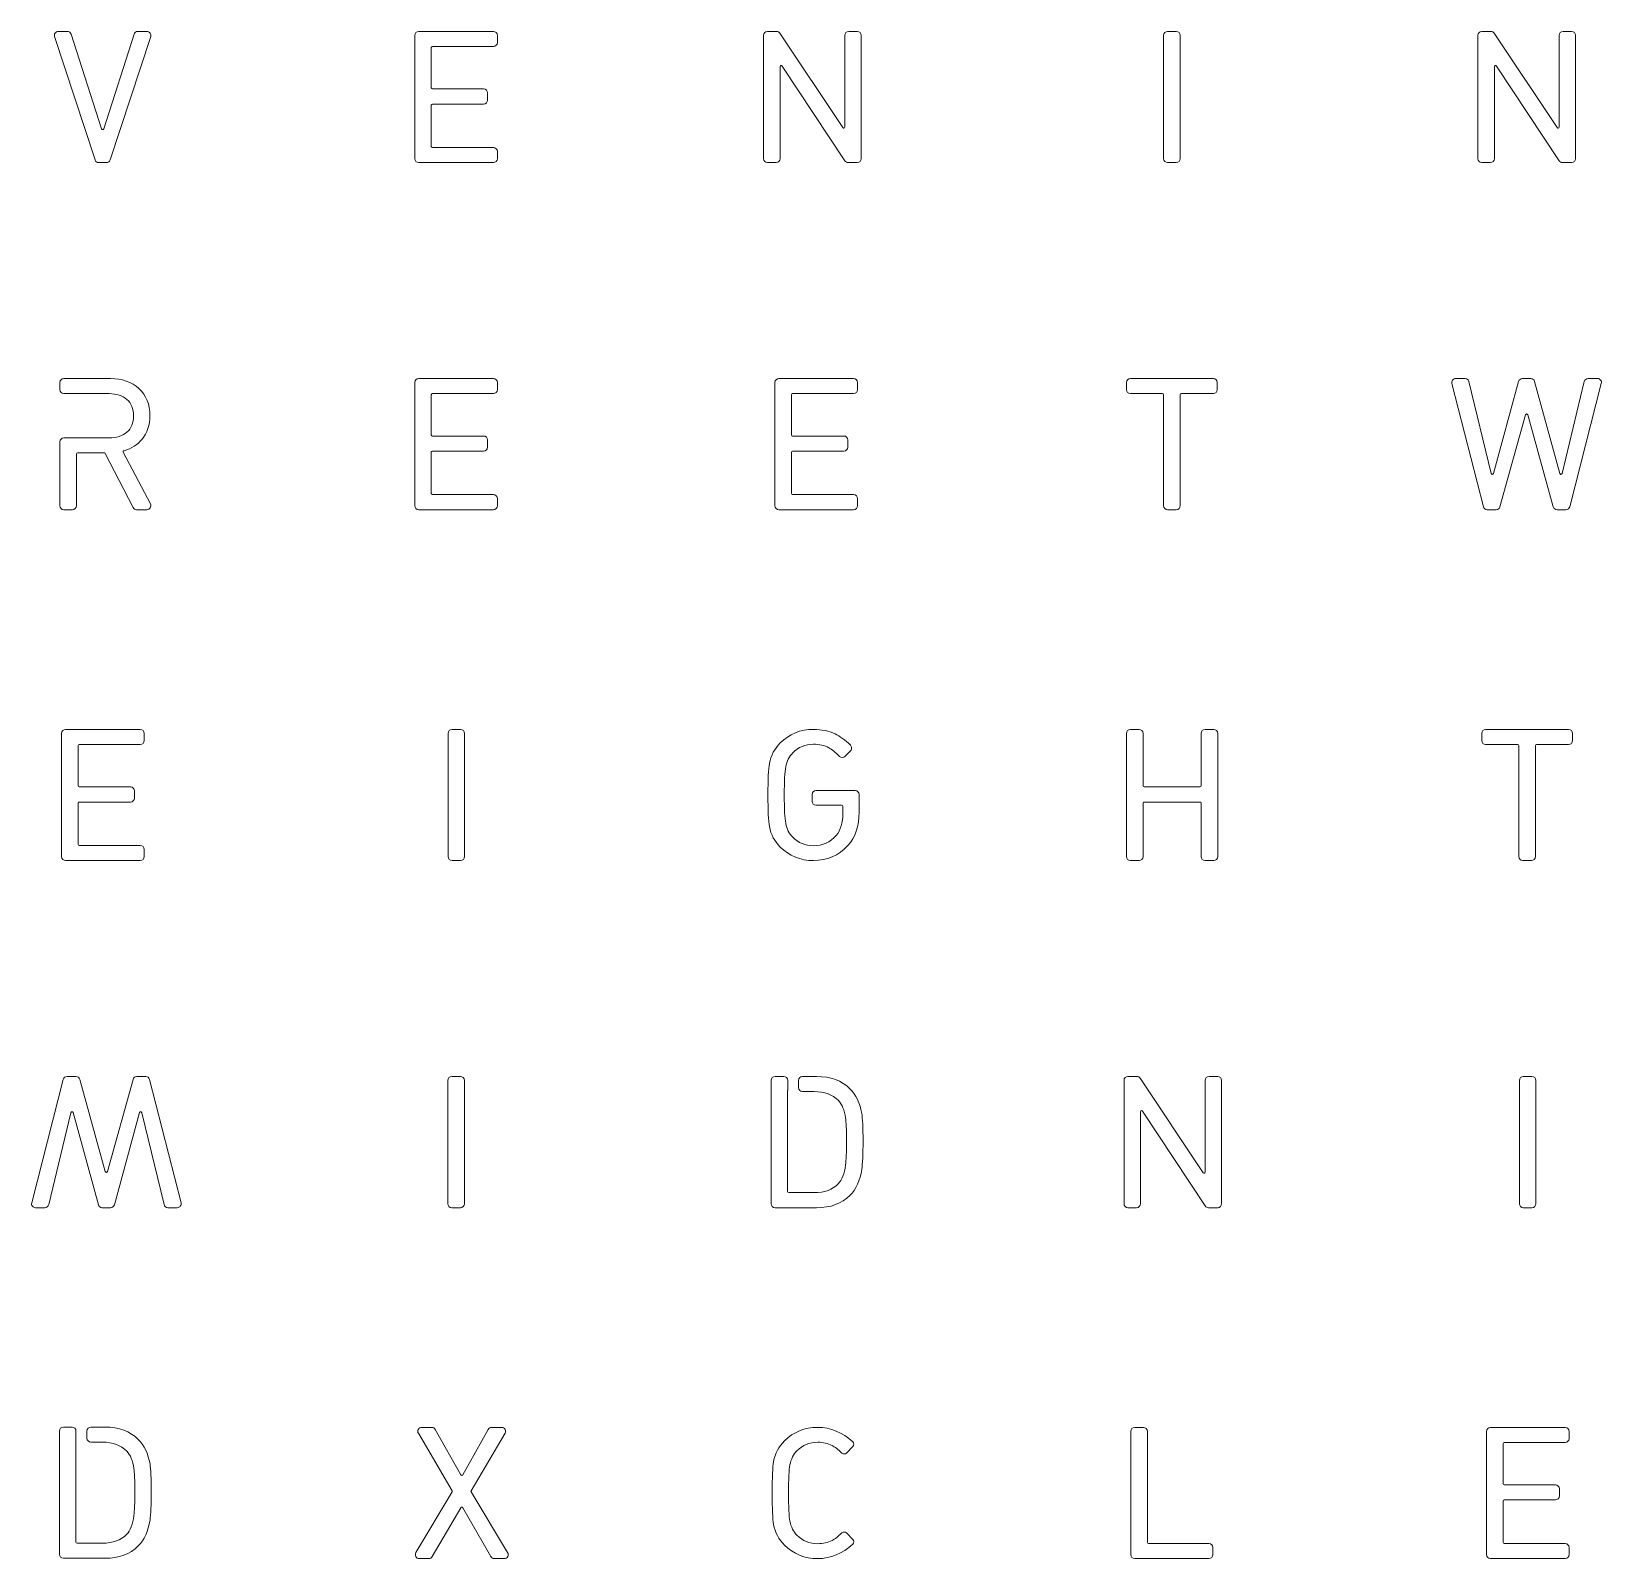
# Model space of a CAD drawing. Header units: millimetres. Extents: x 0 to 620, y 0 to 620.
# Drawn here: x 287.2 to 434, y 162.3 to 305 of the extents above; entities that cross this region are included whole.
import ezdxf

# ---------------------------------------------------------------- set-up
doc = ezdxf.new("R2010")
doc.units = ezdxf.units.MM
doc.header["$MEASUREMENT"] = 0
doc.layers.add('Layer 1', color=7, linetype='Continuous', lineweight=0)

# ---------------------------------------------------------------- blocks, each defined once
blk = doc.blocks.new('Block_75')
at = {"layer": 'Layer 1', "color": 250, "lineweight": 9, "true_color": 0x231f20}
blk.add_open_spline([(298.02, 260.3), (298.02, 260.3), (297.05, 260.3), (297.05, 260.3), (296.91, 260.3), (296.79, 260.38), (296.72, 260.5), (296.72, 260.5), (294.12, 265.57), (294.12, 265.57), (294.11, 265.6), (294.07, 265.63), (294.03, 265.63), (294.03, 265.63), (291.53, 265.63), (291.53, 265.63), (291.47, 265.63), (291.43, 265.58), (291.43, 265.52), (291.43, 265.52), (291.43, 260.67), (291.43, 260.67), (291.43, 260.47), (291.26, 260.3), (291.06, 260.3), (291.06, 260.3), (290.25, 260.3), (290.25, 260.3), (290.05, 260.3), (289.88, 260.47), (289.88, 260.67), (289.88, 260.67), (289.88, 266.65), (289.88, 266.65), (289.88, 266.85), (290.05, 267.02), (290.25, 267.02), (290.25, 267.02), (294.5, 267.02), (294.5, 267.02), (295.19, 267.02), (295.75, 267.2), (296.15, 267.55), (296.55, 267.9), (296.76, 268.41), (296.76, 269.08), (296.76, 269.75), (296.56, 270.25), (296.15, 270.61), (295.73, 270.97), (295.18, 271.15), (294.5, 271.15), (294.5, 271.15), (290.25, 271.15), (290.25, 271.15), (290.05, 271.15), (289.88, 271.32), (289.88, 271.52), (289.88, 271.52), (289.88, 272.2), (289.88, 272.2), (289.88, 272.4), (290.05, 272.56), (290.25, 272.56), (290.25, 272.56), (294.61, 272.56), (294.61, 272.56), (295.7, 272.56), (296.59, 272.25), (297.27, 271.63), (297.96, 271), (298.3, 270.15), (298.3, 269.1), (298.3, 268.21), (298.05, 267.47), (297.56, 266.89), (297.14, 266.38), (296.57, 266.02), (295.89, 265.82), (295.85, 265.81), (295.82, 265.79), (295.81, 265.76), (295.8, 265.74), (295.8, 265.71), (295.81, 265.67), (295.81, 265.67), (298.34, 260.84), (298.34, 260.84), (298.4, 260.72), (298.4, 260.59), (298.33, 260.48), (298.26, 260.37), (298.15, 260.3), (298.02, 260.3)], degree=3, knots=[0, 0, 0, 0, 1, 1, 1, 2, 2, 2, 3, 3, 3, 4, 4, 4, 5, 5, 5, 6, 6, 6, 7, 7, 7, 8, 8, 8, 9, 9, 9, 10, 10, 10, 11, 11, 11, 12, 12, 12, 13, 13, 13, 14, 14, 14, 15, 15, 15, 16, 16, 16, 17, 17, 17, 18, 18, 18, 19, 19, 19, 20, 20, 20, 21, 21, 21, 22, 22, 22, 23, 23, 23, 24, 24, 24, 25, 25, 25, 26, 26, 26, 27, 27, 27, 28, 28, 28, 29, 29, 29, 30, 30, 30, 31, 31, 31, 31], dxfattribs=at)
blk = doc.blocks.new('Block_76')
at = {"layer": 'Layer 1', "color": 250, "lineweight": 9, "true_color": 0x231f20}
blk.add_open_spline([(330.4, 260.3), (330.4, 260.3), (323.42, 260.3), (323.42, 260.3), (323.22, 260.3), (323.05, 260.47), (323.05, 260.67), (323.05, 260.67), (323.05, 272.2), (323.05, 272.2), (323.05, 272.4), (323.22, 272.56), (323.42, 272.56), (323.42, 272.56), (330.4, 272.56), (330.4, 272.56), (330.6, 272.56), (330.77, 272.4), (330.77, 272.2), (330.77, 272.2), (330.77, 271.52), (330.77, 271.52), (330.77, 271.32), (330.6, 271.15), (330.4, 271.15), (330.4, 271.15), (324.71, 271.15), (324.71, 271.15), (324.65, 271.15), (324.6, 271.11), (324.6, 271.05), (324.6, 271.05), (324.6, 267.29), (324.6, 267.29), (324.6, 267.24), (324.65, 267.19), (324.71, 267.19), (324.71, 267.19), (329.49, 267.19), (329.49, 267.19), (329.69, 267.19), (329.86, 267.02), (329.86, 266.82), (329.86, 266.82), (329.86, 266.15), (329.86, 266.15), (329.86, 265.94), (329.69, 265.78), (329.49, 265.78), (329.49, 265.78), (324.71, 265.78), (324.71, 265.78), (324.65, 265.78), (324.6, 265.73), (324.6, 265.67), (324.6, 265.67), (324.6, 261.82), (324.6, 261.82), (324.6, 261.76), (324.65, 261.71), (324.71, 261.71), (324.71, 261.71), (330.4, 261.71), (330.4, 261.71), (330.6, 261.71), (330.77, 261.55), (330.77, 261.34), (330.77, 261.34), (330.77, 260.67), (330.77, 260.67), (330.77, 260.47), (330.6, 260.3), (330.4, 260.3)], degree=3, knots=[0, 0, 0, 0, 1, 1, 1, 2, 2, 2, 3, 3, 3, 4, 4, 4, 5, 5, 5, 6, 6, 6, 7, 7, 7, 8, 8, 8, 9, 9, 9, 10, 10, 10, 11, 11, 11, 12, 12, 12, 13, 13, 13, 14, 14, 14, 15, 15, 15, 16, 16, 16, 17, 17, 17, 18, 18, 18, 19, 19, 19, 20, 20, 20, 21, 21, 21, 22, 22, 22, 23, 23, 23, 24, 24, 24, 24], dxfattribs=at)
blk = doc.blocks.new('Block_77')
at = {"layer": 'Layer 1', "color": 250, "lineweight": 9, "true_color": 0x231f20}
blk.add_open_spline([(364.06, 260.3), (364.06, 260.3), (357.09, 260.3), (357.09, 260.3), (356.88, 260.3), (356.72, 260.47), (356.72, 260.67), (356.72, 260.67), (356.72, 272.2), (356.72, 272.2), (356.72, 272.4), (356.88, 272.56), (357.09, 272.56), (357.09, 272.56), (364.06, 272.56), (364.06, 272.56), (364.27, 272.56), (364.43, 272.4), (364.43, 272.2), (364.43, 272.2), (364.43, 271.52), (364.43, 271.52), (364.43, 271.32), (364.27, 271.15), (364.06, 271.15), (364.06, 271.15), (358.37, 271.15), (358.37, 271.15), (358.31, 271.15), (358.26, 271.11), (358.26, 271.05), (358.26, 271.05), (358.26, 267.29), (358.26, 267.29), (358.26, 267.24), (358.31, 267.19), (358.37, 267.19), (358.37, 267.19), (363.15, 267.19), (363.15, 267.19), (363.36, 267.19), (363.52, 267.02), (363.52, 266.82), (363.52, 266.82), (363.52, 266.15), (363.52, 266.15), (363.52, 265.94), (363.36, 265.78), (363.15, 265.78), (363.15, 265.78), (358.37, 265.78), (358.37, 265.78), (358.31, 265.78), (358.26, 265.73), (358.26, 265.67), (358.26, 265.67), (358.26, 261.82), (358.26, 261.82), (358.26, 261.76), (358.31, 261.71), (358.37, 261.71), (358.37, 261.71), (364.06, 261.71), (364.06, 261.71), (364.27, 261.71), (364.43, 261.55), (364.43, 261.34), (364.43, 261.34), (364.43, 260.67), (364.43, 260.67), (364.43, 260.47), (364.27, 260.3), (364.06, 260.3)], degree=3, knots=[0, 0, 0, 0, 1, 1, 1, 2, 2, 2, 3, 3, 3, 4, 4, 4, 5, 5, 5, 6, 6, 6, 7, 7, 7, 8, 8, 8, 9, 9, 9, 10, 10, 10, 11, 11, 11, 12, 12, 12, 13, 13, 13, 14, 14, 14, 15, 15, 15, 16, 16, 16, 17, 17, 17, 18, 18, 18, 19, 19, 19, 20, 20, 20, 21, 21, 21, 22, 22, 22, 23, 23, 23, 24, 24, 24, 24], dxfattribs=at)
blk = doc.blocks.new('Block_78')
at = {"layer": 'Layer 1', "color": 250, "lineweight": 9, "true_color": 0x231f20}
blk.add_open_spline([(430.64, 260.3), (430.64, 260.3), (429.81, 260.3), (429.81, 260.3), (429.65, 260.3), (429.5, 260.41), (429.46, 260.57), (429.46, 260.57), (427.07, 269.18), (427.07, 269.18), (427.05, 269.25), (426.99, 269.26), (426.97, 269.26), (426.95, 269.26), (426.89, 269.25), (426.87, 269.18), (426.87, 269.18), (424.48, 260.57), (424.48, 260.57), (424.44, 260.41), (424.29, 260.3), (424.12, 260.3), (424.12, 260.3), (423.29, 260.3), (423.29, 260.3), (423.12, 260.3), (422.98, 260.41), (422.93, 260.58), (422.93, 260.58), (419.99, 272.1), (419.99, 272.1), (419.96, 272.21), (419.98, 272.33), (420.05, 272.42), (420.13, 272.51), (420.23, 272.56), (420.35, 272.56), (420.35, 272.56), (421.22, 272.56), (421.22, 272.56), (421.39, 272.56), (421.54, 272.45), (421.58, 272.28), (421.58, 272.28), (423.66, 263.68), (423.66, 263.68), (423.68, 263.61), (423.73, 263.61), (423.76, 263.6), (423.78, 263.6), (423.84, 263.61), (423.86, 263.68), (423.86, 263.68), (426.22, 272.29), (426.22, 272.29), (426.26, 272.45), (426.41, 272.56), (426.58, 272.56), (426.58, 272.56), (427.36, 272.56), (427.36, 272.56), (427.53, 272.56), (427.67, 272.45), (427.72, 272.29), (427.72, 272.29), (430.07, 263.68), (430.07, 263.68), (430.09, 263.61), (430.16, 263.6), (430.17, 263.6), (430.19, 263.6), (430.26, 263.61), (430.28, 263.68), (430.28, 263.68), (432.36, 272.28), (432.36, 272.28), (432.4, 272.45), (432.55, 272.56), (432.72, 272.56), (432.72, 272.56), (433.59, 272.56), (433.59, 272.56), (433.7, 272.56), (433.81, 272.51), (433.88, 272.42), (433.95, 272.33), (433.98, 272.21), (433.95, 272.1), (433.95, 272.1), (431, 260.58), (431, 260.58), (430.96, 260.41), (430.81, 260.3), (430.64, 260.3)], degree=3, knots=[0, 0, 0, 0, 1, 1, 1, 2, 2, 2, 3, 3, 3, 4, 4, 4, 5, 5, 5, 6, 6, 6, 7, 7, 7, 8, 8, 8, 9, 9, 9, 10, 10, 10, 11, 11, 11, 12, 12, 12, 13, 13, 13, 14, 14, 14, 15, 15, 15, 16, 16, 16, 17, 17, 17, 18, 18, 18, 19, 19, 19, 20, 20, 20, 21, 21, 21, 22, 22, 22, 23, 23, 23, 24, 24, 24, 25, 25, 25, 26, 26, 26, 27, 27, 27, 28, 28, 28, 29, 29, 29, 30, 30, 30, 31, 31, 31, 31], dxfattribs=at)
blk = doc.blocks.new('Block_86')
at = {"layer": 'Layer 1', "color": 250, "lineweight": 9, "true_color": 0x231f20}
blk.add_open_spline([(394.22, 260.3), (394.22, 260.3), (393.41, 260.3), (393.41, 260.3), (393.21, 260.3), (393.04, 260.47), (393.04, 260.67), (393.04, 260.67), (393.04, 271.05), (393.04, 271.05), (393.04, 271.11), (392.99, 271.15), (392.93, 271.15), (392.93, 271.15), (389.94, 271.15), (389.94, 271.15), (389.73, 271.15), (389.57, 271.32), (389.57, 271.52), (389.57, 271.52), (389.57, 272.2), (389.57, 272.2), (389.57, 272.4), (389.73, 272.56), (389.94, 272.56), (389.94, 272.56), (397.69, 272.56), (397.69, 272.56), (397.89, 272.56), (398.06, 272.4), (398.06, 272.2), (398.06, 272.2), (398.06, 271.52), (398.06, 271.52), (398.06, 271.32), (397.89, 271.15), (397.69, 271.15), (397.69, 271.15), (394.69, 271.15), (394.69, 271.15), (394.63, 271.15), (394.59, 271.11), (394.59, 271.05), (394.59, 271.05), (394.59, 260.67), (394.59, 260.67), (394.59, 260.47), (394.42, 260.3), (394.22, 260.3)], degree=3, knots=[0, 0, 0, 0, 1, 1, 1, 2, 2, 2, 3, 3, 3, 4, 4, 4, 5, 5, 5, 6, 6, 6, 7, 7, 7, 8, 8, 8, 9, 9, 9, 10, 10, 10, 11, 11, 11, 12, 12, 12, 13, 13, 13, 14, 14, 14, 15, 15, 15, 16, 16, 16, 16], dxfattribs=at)
blk = doc.blocks.new('Block_167')
at = {"layer": 'Layer 1', "color": 250, "lineweight": 9, "true_color": 0x231f20}
for points, knots in [([(294.23, 292.74), (294.23, 292.74), (293.53, 292.74), (293.53, 292.74), (293.37, 292.74), (293.22, 292.84), (293.17, 293), (293.17, 293), (289.39, 304.52), (289.39, 304.52), (289.35, 304.64), (289.37, 304.76), (289.44, 304.85), (289.51, 304.95), (289.62, 305.01), (289.74, 305.01), (289.74, 305.01), (290.59, 305.01), (290.59, 305.01), (290.75, 305.01), (290.89, 304.9), (290.94, 304.75), (290.94, 304.75), (293.78, 295.91), (293.78, 295.91), (293.8, 295.84), (293.86, 295.84), (293.88, 295.84), (293.89, 295.84), (293.95, 295.84), (293.98, 295.91), (293.98, 295.91), (296.82, 304.75), (296.82, 304.75), (296.86, 304.9), (297.01, 305.01), (297.17, 305.01), (297.17, 305.01), (298.01, 305.01), (298.01, 305.01), (298.13, 305.01), (298.24, 304.95), (298.31, 304.85), (298.38, 304.76), (298.4, 304.64), (298.37, 304.52), (298.37, 304.52), (298.37, 304.52), (298.37, 304.52), (298.37, 304.52), (294.58, 293), (294.58, 293), (294.53, 292.84), (294.39, 292.74), (294.23, 292.74)], [0, 0, 0, 0, 1, 1, 1, 2, 2, 2, 3, 3, 3, 4, 4, 4, 5, 5, 5, 6, 6, 6, 7, 7, 7, 8, 8, 8, 9, 9, 9, 10, 10, 10, 11, 11, 11, 12, 12, 12, 13, 13, 13, 14, 14, 14, 15, 15, 15, 16, 16, 16, 17, 17, 17, 18, 18, 18, 18]), ([(298.24, 304.56), (298.24, 304.56), (298.24, 304.56), (298.24, 304.56), (298.24, 304.56), (298.24, 304.56), (298.24, 304.56)], [0, 0, 0, 0, 1, 1, 1, 2, 2, 2, 2])]:
    blk.add_open_spline(points, degree=3, knots=knots, dxfattribs=at)
blk = doc.blocks.new('Block_168')
at = {"layer": 'Layer 1', "color": 250, "lineweight": 9, "true_color": 0x231f20}
blk.add_open_spline([(330.4, 292.74), (330.4, 292.74), (323.42, 292.74), (323.42, 292.74), (323.22, 292.74), (323.05, 292.91), (323.05, 293.11), (323.05, 293.11), (323.05, 304.64), (323.05, 304.64), (323.05, 304.84), (323.22, 305.01), (323.42, 305.01), (323.42, 305.01), (330.4, 305.01), (330.4, 305.01), (330.6, 305.01), (330.77, 304.84), (330.77, 304.64), (330.77, 304.64), (330.77, 303.97), (330.77, 303.97), (330.77, 303.76), (330.6, 303.6), (330.4, 303.6), (330.4, 303.6), (324.71, 303.6), (324.71, 303.6), (324.65, 303.6), (324.6, 303.55), (324.6, 303.49), (324.6, 303.49), (324.6, 299.74), (324.6, 299.74), (324.6, 299.68), (324.65, 299.63), (324.71, 299.63), (324.71, 299.63), (329.49, 299.63), (329.49, 299.63), (329.69, 299.63), (329.86, 299.46), (329.86, 299.26), (329.86, 299.26), (329.86, 298.59), (329.86, 298.59), (329.86, 298.39), (329.69, 298.22), (329.49, 298.22), (329.49, 298.22), (324.71, 298.22), (324.71, 298.22), (324.65, 298.22), (324.6, 298.17), (324.6, 298.11), (324.6, 298.11), (324.6, 294.26), (324.6, 294.26), (324.6, 294.2), (324.65, 294.15), (324.71, 294.15), (324.71, 294.15), (330.4, 294.15), (330.4, 294.15), (330.6, 294.15), (330.77, 293.99), (330.77, 293.78), (330.77, 293.78), (330.77, 293.11), (330.77, 293.11), (330.77, 292.91), (330.6, 292.74), (330.4, 292.74)], degree=3, knots=[0, 0, 0, 0, 1, 1, 1, 2, 2, 2, 3, 3, 3, 4, 4, 4, 5, 5, 5, 6, 6, 6, 7, 7, 7, 8, 8, 8, 9, 9, 9, 10, 10, 10, 11, 11, 11, 12, 12, 12, 13, 13, 13, 14, 14, 14, 15, 15, 15, 16, 16, 16, 17, 17, 17, 18, 18, 18, 19, 19, 19, 20, 20, 20, 21, 21, 21, 22, 22, 22, 23, 23, 23, 24, 24, 24, 24], dxfattribs=at)
blk = doc.blocks.new('Block_169')
at = {"layer": 'Layer 1', "color": 250, "lineweight": 9, "true_color": 0x231f20}
blk.add_open_spline([(364.41, 292.74), (364.41, 292.74), (363.57, 292.74), (363.57, 292.74), (363.44, 292.74), (363.33, 292.8), (363.26, 292.91), (363.26, 292.91), (357.39, 301.77), (357.39, 301.77), (357.35, 301.83), (357.29, 301.82), (357.28, 301.81), (357.26, 301.8), (357.2, 301.78), (357.2, 301.71), (357.2, 301.71), (357.2, 293.11), (357.2, 293.11), (357.2, 292.91), (357.03, 292.74), (356.83, 292.74), (356.83, 292.74), (356.02, 292.74), (356.02, 292.74), (355.82, 292.74), (355.65, 292.91), (355.65, 293.11), (355.65, 293.11), (355.65, 304.64), (355.65, 304.64), (355.65, 304.84), (355.82, 305.01), (356.02, 305.01), (356.02, 305.01), (356.87, 305.01), (356.87, 305.01), (357, 305.01), (357.11, 304.95), (357.18, 304.84), (357.18, 304.84), (363.05, 296.01), (363.05, 296.01), (363.09, 295.95), (363.15, 295.97), (363.16, 295.97), (363.18, 295.98), (363.24, 296), (363.24, 296.07), (363.24, 296.07), (363.24, 304.64), (363.24, 304.64), (363.24, 304.84), (363.4, 305.01), (363.61, 305.01), (363.61, 305.01), (364.41, 305.01), (364.41, 305.01), (364.62, 305.01), (364.78, 304.84), (364.78, 304.64), (364.78, 304.64), (364.78, 293.11), (364.78, 293.11), (364.78, 292.91), (364.62, 292.74), (364.41, 292.74)], degree=3, knots=[0, 0, 0, 0, 1, 1, 1, 2, 2, 2, 3, 3, 3, 4, 4, 4, 5, 5, 5, 6, 6, 6, 7, 7, 7, 8, 8, 8, 9, 9, 9, 10, 10, 10, 11, 11, 11, 12, 12, 12, 13, 13, 13, 14, 14, 14, 15, 15, 15, 16, 16, 16, 17, 17, 17, 18, 18, 18, 19, 19, 19, 20, 20, 20, 21, 21, 21, 22, 22, 22, 22], dxfattribs=at)
blk = doc.blocks.new('Block_170')
at = {"layer": 'Layer 1', "color": 250, "lineweight": 9, "true_color": 0x231f20}
blk.add_open_spline([(431.17, 292.74), (431.17, 292.74), (430.33, 292.74), (430.33, 292.74), (430.2, 292.74), (430.09, 292.8), (430.02, 292.91), (430.02, 292.91), (424.15, 301.77), (424.15, 301.77), (424.11, 301.83), (424.05, 301.82), (424.03, 301.81), (424.02, 301.8), (423.96, 301.78), (423.96, 301.71), (423.96, 301.71), (423.96, 293.11), (423.96, 293.11), (423.96, 292.91), (423.79, 292.74), (423.59, 292.74), (423.59, 292.74), (422.78, 292.74), (422.78, 292.74), (422.58, 292.74), (422.41, 292.91), (422.41, 293.11), (422.41, 293.11), (422.41, 304.64), (422.41, 304.64), (422.41, 304.84), (422.58, 305.01), (422.78, 305.01), (422.78, 305.01), (423.63, 305.01), (423.63, 305.01), (423.76, 305.01), (423.87, 304.95), (423.94, 304.84), (423.94, 304.84), (429.81, 296.01), (429.81, 296.01), (429.85, 295.95), (429.91, 295.97), (429.92, 295.97), (429.94, 295.98), (430, 296), (430, 296.07), (430, 296.07), (430, 304.64), (430, 304.64), (430, 304.84), (430.16, 305.01), (430.37, 305.01), (430.37, 305.01), (431.17, 305.01), (431.17, 305.01), (431.38, 305.01), (431.54, 304.84), (431.54, 304.64), (431.54, 304.64), (431.54, 293.11), (431.54, 293.11), (431.54, 292.91), (431.38, 292.74), (431.17, 292.74)], degree=3, knots=[0, 0, 0, 0, 1, 1, 1, 2, 2, 2, 3, 3, 3, 4, 4, 4, 5, 5, 5, 6, 6, 6, 7, 7, 7, 8, 8, 8, 9, 9, 9, 10, 10, 10, 11, 11, 11, 12, 12, 12, 13, 13, 13, 14, 14, 14, 15, 15, 15, 16, 16, 16, 17, 17, 17, 18, 18, 18, 19, 19, 19, 20, 20, 20, 21, 21, 21, 22, 22, 22, 22], dxfattribs=at)
blk = doc.blocks.new('Block_178')
at = {"layer": 'Layer 1', "color": 250, "lineweight": 9, "true_color": 0x231f20}
blk.add_open_spline([(394.22, 292.74), (394.22, 292.74), (393.41, 292.74), (393.41, 292.74), (393.21, 292.74), (393.04, 292.91), (393.04, 293.11), (393.04, 293.11), (393.04, 304.64), (393.04, 304.64), (393.04, 304.84), (393.21, 305.01), (393.41, 305.01), (393.41, 305.01), (394.22, 305.01), (394.22, 305.01), (394.42, 305.01), (394.59, 304.84), (394.59, 304.64), (394.59, 304.64), (394.59, 293.11), (394.59, 293.11), (394.59, 292.91), (394.42, 292.74), (394.22, 292.74)], degree=3, knots=[0, 0, 0, 0, 1, 1, 1, 2, 2, 2, 3, 3, 3, 4, 4, 4, 5, 5, 5, 6, 6, 6, 7, 7, 7, 8, 8, 8, 8], dxfattribs=at)
blk = doc.blocks.new('Block_185')
at = {"layer": 'Layer 1', "color": 250, "lineweight": 9, "true_color": 0x231f20}
blk.add_open_spline([(297.39, 227.51), (297.39, 227.51), (290.42, 227.51), (290.42, 227.51), (290.22, 227.51), (290.05, 227.67), (290.05, 227.88), (290.05, 227.88), (290.05, 239.4), (290.05, 239.4), (290.05, 239.6), (290.22, 239.77), (290.42, 239.77), (290.42, 239.77), (297.39, 239.77), (297.39, 239.77), (297.6, 239.77), (297.76, 239.6), (297.76, 239.4), (297.76, 239.4), (297.76, 238.73), (297.76, 238.73), (297.76, 238.52), (297.6, 238.36), (297.39, 238.36), (297.39, 238.36), (291.7, 238.36), (291.7, 238.36), (291.64, 238.36), (291.6, 238.31), (291.6, 238.25), (291.6, 238.25), (291.6, 234.5), (291.6, 234.5), (291.6, 234.44), (291.64, 234.39), (291.7, 234.39), (291.7, 234.39), (296.48, 234.39), (296.48, 234.39), (296.69, 234.39), (296.85, 234.23), (296.85, 234.02), (296.85, 234.02), (296.85, 233.35), (296.85, 233.35), (296.85, 233.15), (296.69, 232.98), (296.48, 232.98), (296.48, 232.98), (291.7, 232.98), (291.7, 232.98), (291.64, 232.98), (291.6, 232.94), (291.6, 232.88), (291.6, 232.88), (291.6, 229.02), (291.6, 229.02), (291.6, 228.96), (291.64, 228.92), (291.7, 228.92), (291.7, 228.92), (297.39, 228.92), (297.39, 228.92), (297.6, 228.92), (297.76, 228.75), (297.76, 228.55), (297.76, 228.55), (297.76, 227.88), (297.76, 227.88), (297.76, 227.67), (297.6, 227.51), (297.39, 227.51)], degree=3, knots=[0, 0, 0, 0, 1, 1, 1, 2, 2, 2, 3, 3, 3, 4, 4, 4, 5, 5, 5, 6, 6, 6, 7, 7, 7, 8, 8, 8, 9, 9, 9, 10, 10, 10, 11, 11, 11, 12, 12, 12, 13, 13, 13, 14, 14, 14, 15, 15, 15, 16, 16, 16, 17, 17, 17, 18, 18, 18, 19, 19, 19, 20, 20, 20, 21, 21, 21, 22, 22, 22, 23, 23, 23, 24, 24, 24, 24], dxfattribs=at)
blk = doc.blocks.new('Block_186')
at = {"layer": 'Layer 1', "color": 250, "lineweight": 9, "true_color": 0x231f20}
blk.add_open_spline([(327.34, 227.51), (327.34, 227.51), (326.54, 227.51), (326.54, 227.51), (326.33, 227.51), (326.17, 227.67), (326.17, 227.88), (326.17, 227.88), (326.17, 239.4), (326.17, 239.4), (326.17, 239.6), (326.33, 239.77), (326.54, 239.77), (326.54, 239.77), (327.34, 239.77), (327.34, 239.77), (327.54, 239.77), (327.71, 239.6), (327.71, 239.4), (327.71, 239.4), (327.71, 227.88), (327.71, 227.88), (327.71, 227.67), (327.54, 227.51), (327.34, 227.51)], degree=3, knots=[0, 0, 0, 0, 1, 1, 1, 2, 2, 2, 3, 3, 3, 4, 4, 4, 5, 5, 5, 6, 6, 6, 7, 7, 7, 8, 8, 8, 8], dxfattribs=at)
blk = doc.blocks.new('Block_187')
at = {"layer": 'Layer 1', "color": 250, "lineweight": 9, "true_color": 0x231f20}
blk.add_open_spline([(360.32, 227.51), (359.1, 227.51), (358.05, 227.93), (357.21, 228.77), (356.69, 229.3), (356.34, 229.94), (356.2, 230.69), (356.11, 231.21), (356.06, 232.17), (356.06, 233.64), (356.06, 235.09), (356.11, 236.08), (356.2, 236.58), (356.34, 237.33), (356.69, 237.98), (357.21, 238.5), (358.05, 239.34), (359.1, 239.77), (360.32, 239.77), (361.08, 239.77), (361.76, 239.63), (362.33, 239.34), (362.78, 239.13), (363.26, 238.78), (363.77, 238.29), (363.84, 238.23), (363.88, 238.13), (363.88, 238.03), (363.88, 237.93), (363.85, 237.84), (363.78, 237.77), (363.78, 237.77), (363.26, 237.25), (363.26, 237.25), (363.12, 237.11), (362.89, 237.11), (362.75, 237.25), (362.36, 237.62), (362.03, 237.89), (361.75, 238.05), (361.34, 238.27), (360.86, 238.38), (360.32, 238.38), (359.55, 238.38), (358.9, 238.11), (358.38, 237.57), (358.04, 237.23), (357.82, 236.79), (357.72, 236.26), (357.63, 235.8), (357.59, 234.92), (357.59, 233.64), (357.59, 232.36), (357.63, 231.47), (357.72, 230.99), (357.82, 230.47), (358.04, 230.03), (358.38, 229.69), (358.89, 229.16), (359.54, 228.9), (360.32, 228.9), (361.2, 228.9), (361.9, 229.21), (362.44, 229.86), (362.85, 230.35), (363.06, 231.05), (363.06, 231.93), (363.06, 231.93), (363.06, 232.58), (363.06, 232.58), (363.06, 232.63), (363.01, 232.68), (362.95, 232.68), (362.95, 232.68), (360.55, 232.68), (360.55, 232.68), (360.35, 232.68), (360.19, 232.84), (360.19, 233.04), (360.19, 233.04), (360.19, 233.69), (360.19, 233.69), (360.19, 233.89), (360.35, 234.05), (360.55, 234.05), (360.55, 234.05), (364.21, 234.05), (364.21, 234.05), (364.42, 234.05), (364.58, 233.89), (364.58, 233.69), (364.58, 233.69), (364.58, 232.05), (364.58, 232.05), (364.58, 230.71), (364.23, 229.66), (363.53, 228.91), (362.67, 227.98), (361.59, 227.51), (360.32, 227.51)], degree=3, knots=[0, 0, 0, 0, 1, 1, 1, 2, 2, 2, 3, 3, 3, 4, 4, 4, 5, 5, 5, 6, 6, 6, 7, 7, 7, 8, 8, 8, 9, 9, 9, 10, 10, 10, 11, 11, 11, 12, 12, 12, 13, 13, 13, 14, 14, 14, 15, 15, 15, 16, 16, 16, 17, 17, 17, 18, 18, 18, 19, 19, 19, 20, 20, 20, 21, 21, 21, 22, 22, 22, 23, 23, 23, 24, 24, 24, 25, 25, 25, 26, 26, 26, 27, 27, 27, 28, 28, 28, 29, 29, 29, 30, 30, 30, 31, 31, 31, 32, 32, 32, 33, 33, 33, 33], dxfattribs=at)
blk = doc.blocks.new('Block_188')
at = {"layer": 'Layer 1', "color": 250, "lineweight": 9, "true_color": 0x231f20}
blk.add_open_spline([(427.42, 227.51), (427.42, 227.51), (426.61, 227.51), (426.61, 227.51), (426.41, 227.51), (426.24, 227.67), (426.24, 227.88), (426.24, 227.88), (426.24, 238.25), (426.24, 238.25), (426.24, 238.31), (426.19, 238.36), (426.14, 238.36), (426.14, 238.36), (423.14, 238.36), (423.14, 238.36), (422.94, 238.36), (422.77, 238.52), (422.77, 238.73), (422.77, 238.73), (422.77, 239.4), (422.77, 239.4), (422.77, 239.6), (422.94, 239.77), (423.14, 239.77), (423.14, 239.77), (430.89, 239.77), (430.89, 239.77), (431.09, 239.77), (431.26, 239.6), (431.26, 239.4), (431.26, 239.4), (431.26, 238.73), (431.26, 238.73), (431.26, 238.52), (431.09, 238.36), (430.89, 238.36), (430.89, 238.36), (427.89, 238.36), (427.89, 238.36), (427.83, 238.36), (427.79, 238.31), (427.79, 238.25), (427.79, 238.25), (427.79, 227.88), (427.79, 227.88), (427.79, 227.67), (427.62, 227.51), (427.42, 227.51)], degree=3, knots=[0, 0, 0, 0, 1, 1, 1, 2, 2, 2, 3, 3, 3, 4, 4, 4, 5, 5, 5, 6, 6, 6, 7, 7, 7, 8, 8, 8, 9, 9, 9, 10, 10, 10, 11, 11, 11, 12, 12, 12, 13, 13, 13, 14, 14, 14, 15, 15, 15, 16, 16, 16, 16], dxfattribs=at)
blk = doc.blocks.new('Block_196')
at = {"layer": 'Layer 1', "color": 250, "lineweight": 9, "true_color": 0x231f20}
blk.add_open_spline([(397.73, 227.51), (397.73, 227.51), (396.92, 227.51), (396.92, 227.51), (396.72, 227.51), (396.55, 227.67), (396.55, 227.88), (396.55, 227.88), (396.55, 232.88), (396.55, 232.88), (396.55, 232.94), (396.5, 232.98), (396.45, 232.98), (396.45, 232.98), (391.22, 232.98), (391.22, 232.98), (391.17, 232.98), (391.12, 232.94), (391.12, 232.88), (391.12, 232.88), (391.12, 227.88), (391.12, 227.88), (391.12, 227.67), (390.95, 227.51), (390.75, 227.51), (390.75, 227.51), (389.94, 227.51), (389.94, 227.51), (389.74, 227.51), (389.57, 227.67), (389.57, 227.88), (389.57, 227.88), (389.57, 239.4), (389.57, 239.4), (389.57, 239.6), (389.74, 239.77), (389.94, 239.77), (389.94, 239.77), (390.75, 239.77), (390.75, 239.77), (390.95, 239.77), (391.12, 239.6), (391.12, 239.4), (391.12, 239.4), (391.12, 234.5), (391.12, 234.5), (391.12, 234.44), (391.17, 234.39), (391.22, 234.39), (391.22, 234.39), (396.45, 234.39), (396.45, 234.39), (396.5, 234.39), (396.55, 234.44), (396.55, 234.5), (396.55, 234.5), (396.55, 239.4), (396.55, 239.4), (396.55, 239.6), (396.72, 239.77), (396.92, 239.77), (396.92, 239.77), (397.73, 239.77), (397.73, 239.77), (397.93, 239.77), (398.1, 239.6), (398.1, 239.4), (398.1, 239.4), (398.1, 227.88), (398.1, 227.88), (398.1, 227.67), (397.93, 227.51), (397.73, 227.51)], degree=3, knots=[0, 0, 0, 0, 1, 1, 1, 2, 2, 2, 3, 3, 3, 4, 4, 4, 5, 5, 5, 6, 6, 6, 7, 7, 7, 8, 8, 8, 9, 9, 9, 10, 10, 10, 11, 11, 11, 12, 12, 12, 13, 13, 13, 14, 14, 14, 15, 15, 15, 16, 16, 16, 17, 17, 17, 18, 18, 18, 19, 19, 19, 20, 20, 20, 21, 21, 21, 22, 22, 22, 23, 23, 23, 24, 24, 24, 24], dxfattribs=at)
blk = doc.blocks.new('Block_203')
at = {"layer": 'Layer 1', "color": 250, "lineweight": 9, "true_color": 0x231f20}
blk.add_open_spline([(300.85, 195.06), (300.85, 195.06), (299.98, 195.06), (299.98, 195.06), (299.81, 195.06), (299.66, 195.18), (299.62, 195.35), (299.62, 195.35), (297.54, 203.94), (297.54, 203.94), (297.52, 204.02), (297.46, 204.03), (297.44, 204.02), (297.42, 204.02), (297.35, 204.02), (297.33, 203.95), (297.33, 203.95), (294.98, 195.34), (294.98, 195.34), (294.94, 195.18), (294.79, 195.06), (294.62, 195.06), (294.62, 195.06), (293.84, 195.06), (293.84, 195.06), (293.67, 195.06), (293.53, 195.18), (293.48, 195.34), (293.48, 195.34), (291.13, 203.95), (291.13, 203.95), (291.11, 204.02), (291.04, 204.03), (291.02, 204.02), (291.01, 204.02), (290.94, 204.02), (290.92, 203.94), (290.92, 203.94), (288.84, 195.35), (288.84, 195.35), (288.8, 195.18), (288.65, 195.06), (288.48, 195.06), (288.48, 195.06), (287.61, 195.06), (287.61, 195.06), (287.49, 195.06), (287.39, 195.12), (287.32, 195.21), (287.25, 195.3), (287.22, 195.41), (287.25, 195.52), (287.25, 195.52), (290.2, 207.05), (290.2, 207.05), (290.24, 207.21), (290.39, 207.33), (290.56, 207.33), (290.56, 207.33), (291.39, 207.33), (291.39, 207.33), (291.55, 207.33), (291.7, 207.22), (291.74, 207.06), (291.74, 207.06), (294.13, 198.45), (294.13, 198.45), (294.15, 198.38), (294.21, 198.37), (294.23, 198.37), (294.25, 198.37), (294.31, 198.38), (294.33, 198.45), (294.33, 198.45), (296.72, 207.06), (296.72, 207.06), (296.76, 207.22), (296.91, 207.33), (297.07, 207.33), (297.07, 207.33), (297.91, 207.33), (297.91, 207.33), (298.08, 207.33), (298.22, 207.21), (298.26, 207.05), (298.26, 207.05), (301.21, 195.52), (301.21, 195.52), (301.24, 195.41), (301.21, 195.3), (301.14, 195.21), (301.07, 195.12), (300.97, 195.06), (300.85, 195.06)], degree=3, knots=[0, 0, 0, 0, 1, 1, 1, 2, 2, 2, 3, 3, 3, 4, 4, 4, 5, 5, 5, 6, 6, 6, 7, 7, 7, 8, 8, 8, 9, 9, 9, 10, 10, 10, 11, 11, 11, 12, 12, 12, 13, 13, 13, 14, 14, 14, 15, 15, 15, 16, 16, 16, 17, 17, 17, 18, 18, 18, 19, 19, 19, 20, 20, 20, 21, 21, 21, 22, 22, 22, 23, 23, 23, 24, 24, 24, 25, 25, 25, 26, 26, 26, 27, 27, 27, 28, 28, 28, 29, 29, 29, 30, 30, 30, 31, 31, 31, 31], dxfattribs=at)
blk = doc.blocks.new('Block_204')
at = {"layer": 'Layer 1', "color": 250, "lineweight": 9, "true_color": 0x231f20}
blk.add_open_spline([(327.32, 195.06), (327.32, 195.06), (326.51, 195.06), (326.51, 195.06), (326.31, 195.06), (326.14, 195.23), (326.14, 195.43), (326.14, 195.43), (326.14, 206.96), (326.14, 206.96), (326.14, 207.16), (326.31, 207.33), (326.51, 207.33), (326.51, 207.33), (327.32, 207.33), (327.32, 207.33), (327.52, 207.33), (327.69, 207.16), (327.69, 206.96), (327.69, 206.96), (327.69, 195.43), (327.69, 195.43), (327.69, 195.23), (327.52, 195.06), (327.32, 195.06)], degree=3, knots=[0, 0, 0, 0, 1, 1, 1, 2, 2, 2, 3, 3, 3, 4, 4, 4, 5, 5, 5, 6, 6, 6, 7, 7, 7, 8, 8, 8, 8], dxfattribs=at)
blk = doc.blocks.new('Block_205')
at = {"layer": 'Layer 1', "color": 250, "lineweight": 9, "true_color": 0x231f20}
blk.add_open_spline([(360.6, 195.06), (360.6, 195.06), (356.73, 195.06), (356.73, 195.06), (356.52, 195.06), (356.36, 195.23), (356.36, 195.43), (356.36, 195.43), (356.36, 206.96), (356.36, 206.96), (356.36, 207.16), (356.52, 207.33), (356.73, 207.33), (356.73, 207.33), (357.54, 207.33), (357.54, 207.33), (357.74, 207.33), (357.91, 207.16), (357.91, 206.96), (357.91, 206.96), (357.91, 206.05), (357.91, 206.05), (357.91, 206.03), (357.91, 206.02), (357.9, 206.01), (357.9, 206.01), (357.9, 196.58), (357.9, 196.58), (357.9, 196.52), (357.95, 196.47), (358.01, 196.47), (358.01, 196.47), (360.38, 196.47), (360.38, 196.47), (361.35, 196.47), (362.11, 196.76), (362.64, 197.31), (362.98, 197.66), (363.21, 198.25), (363.32, 199.06), (363.37, 199.5), (363.4, 200.26), (363.4, 201.33), (363.4, 202.35), (363.37, 203.07), (363.32, 203.47), (363.22, 204.18), (362.99, 204.72), (362.65, 205.08), (362.11, 205.64), (361.35, 205.92), (360.38, 205.92), (360.38, 205.92), (359.29, 205.92), (359.29, 205.92), (359.09, 205.92), (358.92, 206.08), (358.92, 206.29), (358.92, 206.29), (358.92, 206.96), (358.92, 206.96), (358.92, 207.16), (359.09, 207.33), (359.29, 207.33), (359.29, 207.33), (360.6, 207.33), (360.6, 207.33), (361.91, 207.33), (362.96, 206.94), (363.73, 206.18), (364.29, 205.61), (364.66, 204.84), (364.83, 203.88), (364.83, 203.88), (364.83, 203.88), (364.83, 203.88), (364.91, 203.39), (364.95, 202.53), (364.95, 201.33), (364.95, 200.07), (364.91, 199.17), (364.83, 198.65), (364.67, 197.6), (364.3, 196.78), (363.73, 196.21), (362.96, 195.45), (361.91, 195.06), (360.6, 195.06)], degree=3, knots=[0, 0, 0, 0, 1, 1, 1, 2, 2, 2, 3, 3, 3, 4, 4, 4, 5, 5, 5, 6, 6, 6, 7, 7, 7, 8, 8, 8, 9, 9, 9, 10, 10, 10, 11, 11, 11, 12, 12, 12, 13, 13, 13, 14, 14, 14, 15, 15, 15, 16, 16, 16, 17, 17, 17, 18, 18, 18, 19, 19, 19, 20, 20, 20, 21, 21, 21, 22, 22, 22, 23, 23, 23, 24, 24, 24, 25, 25, 25, 26, 26, 26, 27, 27, 27, 28, 28, 28, 29, 29, 29, 29], dxfattribs=at)
blk = doc.blocks.new('Block_206')
at = {"layer": 'Layer 1', "color": 250, "lineweight": 9, "true_color": 0x231f20}
blk.add_open_spline([(427.47, 195.06), (427.47, 195.06), (426.66, 195.06), (426.66, 195.06), (426.46, 195.06), (426.29, 195.23), (426.29, 195.43), (426.29, 195.43), (426.29, 206.96), (426.29, 206.96), (426.29, 207.16), (426.46, 207.33), (426.66, 207.33), (426.66, 207.33), (427.47, 207.33), (427.47, 207.33), (427.67, 207.33), (427.84, 207.16), (427.84, 206.96), (427.84, 206.96), (427.84, 195.43), (427.84, 195.43), (427.84, 195.23), (427.67, 195.06), (427.47, 195.06)], degree=3, knots=[0, 0, 0, 0, 1, 1, 1, 2, 2, 2, 3, 3, 3, 4, 4, 4, 5, 5, 5, 6, 6, 6, 7, 7, 7, 8, 8, 8, 8], dxfattribs=at)
blk = doc.blocks.new('Block_215')
at = {"layer": 'Layer 1', "color": 250, "lineweight": 9, "true_color": 0x231f20}
blk.add_open_spline([(398.1, 195.06), (398.1, 195.06), (397.25, 195.06), (397.25, 195.06), (397.12, 195.06), (397.01, 195.13), (396.94, 195.23), (396.94, 195.23), (391.07, 204.09), (391.07, 204.09), (391.03, 204.15), (390.97, 204.14), (390.95, 204.13), (390.94, 204.13), (390.88, 204.1), (390.88, 204.03), (390.88, 204.03), (390.88, 195.43), (390.88, 195.43), (390.88, 195.23), (390.71, 195.06), (390.51, 195.06), (390.51, 195.06), (389.7, 195.06), (389.7, 195.06), (389.5, 195.06), (389.34, 195.23), (389.34, 195.43), (389.34, 195.43), (389.34, 206.96), (389.34, 206.96), (389.34, 207.16), (389.5, 207.33), (389.7, 207.33), (389.7, 207.33), (390.55, 207.33), (390.55, 207.33), (390.68, 207.33), (390.79, 207.27), (390.86, 207.16), (390.86, 207.16), (396.73, 198.33), (396.73, 198.33), (396.77, 198.27), (396.83, 198.29), (396.85, 198.29), (396.86, 198.3), (396.92, 198.32), (396.92, 198.39), (396.92, 198.39), (396.92, 206.96), (396.92, 206.96), (396.92, 207.16), (397.09, 207.33), (397.29, 207.33), (397.29, 207.33), (398.1, 207.33), (398.1, 207.33), (398.3, 207.33), (398.46, 207.16), (398.46, 206.96), (398.46, 206.96), (398.46, 195.43), (398.46, 195.43), (398.46, 195.23), (398.3, 195.06), (398.1, 195.06)], degree=3, knots=[0, 0, 0, 0, 1, 1, 1, 2, 2, 2, 3, 3, 3, 4, 4, 4, 5, 5, 5, 6, 6, 6, 7, 7, 7, 8, 8, 8, 9, 9, 9, 10, 10, 10, 11, 11, 11, 12, 12, 12, 13, 13, 13, 14, 14, 14, 15, 15, 15, 16, 16, 16, 17, 17, 17, 18, 18, 18, 19, 19, 19, 20, 20, 20, 21, 21, 21, 22, 22, 22, 22], dxfattribs=at)
blk = doc.blocks.new('Block_241')
at = {"layer": 'Layer 1', "color": 250, "lineweight": 9, "true_color": 0x231f20}
blk.add_open_spline([(294.09, 162.3), (294.09, 162.3), (290.21, 162.3), (290.21, 162.3), (290.01, 162.3), (289.84, 162.46), (289.84, 162.67), (289.84, 162.67), (289.84, 174.19), (289.84, 174.19), (289.84, 174.39), (290.01, 174.56), (290.21, 174.56), (290.21, 174.56), (291.02, 174.56), (291.02, 174.56), (291.23, 174.56), (291.39, 174.39), (291.39, 174.19), (291.39, 174.19), (291.39, 173.28), (291.39, 173.28), (291.39, 173.27), (291.39, 173.25), (291.39, 173.24), (291.39, 173.24), (291.39, 163.81), (291.39, 163.81), (291.39, 163.75), (291.43, 163.71), (291.49, 163.71), (291.49, 163.71), (293.87, 163.71), (293.87, 163.71), (294.84, 163.71), (295.6, 163.99), (296.13, 164.54), (296.47, 164.89), (296.7, 165.48), (296.8, 166.29), (296.86, 166.73), (296.89, 167.5), (296.89, 168.56), (296.89, 169.58), (296.86, 170.3), (296.8, 170.7), (296.71, 171.41), (296.48, 171.95), (296.13, 172.31), (295.6, 172.87), (294.84, 173.15), (293.87, 173.15), (293.87, 173.15), (292.78, 173.15), (292.78, 173.15), (292.58, 173.15), (292.41, 173.32), (292.41, 173.52), (292.41, 173.52), (292.41, 174.19), (292.41, 174.19), (292.41, 174.39), (292.58, 174.56), (292.78, 174.56), (292.78, 174.56), (294.09, 174.56), (294.09, 174.56), (295.4, 174.56), (296.45, 174.17), (297.21, 173.41), (297.78, 172.84), (298.15, 172.07), (298.31, 171.11), (298.31, 171.11), (298.31, 171.11), (298.31, 171.11), (298.39, 170.62), (298.43, 169.77), (298.43, 168.56), (298.43, 167.3), (298.39, 166.4), (298.31, 165.88), (298.15, 164.83), (297.78, 164.01), (297.21, 163.45), (296.45, 162.68), (295.4, 162.3), (294.09, 162.3)], degree=3, knots=[0, 0, 0, 0, 1, 1, 1, 2, 2, 2, 3, 3, 3, 4, 4, 4, 5, 5, 5, 6, 6, 6, 7, 7, 7, 8, 8, 8, 9, 9, 9, 10, 10, 10, 11, 11, 11, 12, 12, 12, 13, 13, 13, 14, 14, 14, 15, 15, 15, 16, 16, 16, 17, 17, 17, 18, 18, 18, 19, 19, 19, 20, 20, 20, 21, 21, 21, 22, 22, 22, 23, 23, 23, 24, 24, 24, 25, 25, 25, 26, 26, 26, 27, 27, 27, 28, 28, 28, 29, 29, 29, 29], dxfattribs=at)
blk = doc.blocks.new('Block_273')
at = {"layer": 'Layer 1', "color": 250, "lineweight": 9, "true_color": 0x231f20}
blk.add_open_spline([(331.42, 162.27), (331.42, 162.27), (330.49, 162.27), (330.49, 162.27), (330.36, 162.27), (330.24, 162.34), (330.17, 162.45), (330.17, 162.45), (327.53, 167.02), (327.53, 167.02), (327.5, 167.07), (327.46, 167.07), (327.44, 167.07), (327.44, 167.07), (327.44, 167.07), (327.44, 167.07), (327.42, 167.07), (327.37, 167.07), (327.35, 167.02), (327.35, 167.02), (324.69, 162.45), (324.69, 162.45), (324.62, 162.34), (324.5, 162.27), (324.37, 162.27), (324.37, 162.27), (323.47, 162.27), (323.47, 162.27), (323.34, 162.27), (323.22, 162.34), (323.15, 162.46), (323.09, 162.57), (323.09, 162.71), (323.16, 162.83), (323.16, 162.83), (326.54, 168.5), (326.54, 168.5), (326.56, 168.53), (326.56, 168.57), (326.54, 168.61), (326.54, 168.61), (323.39, 173.98), (323.39, 173.98), (323.32, 174.09), (323.32, 174.23), (323.39, 174.35), (323.45, 174.46), (323.57, 174.53), (323.71, 174.53), (323.71, 174.53), (324.64, 174.53), (324.64, 174.53), (324.77, 174.53), (324.89, 174.46), (324.96, 174.34), (324.96, 174.34), (327.35, 170.1), (327.35, 170.1), (327.37, 170.05), (327.42, 170.04), (327.44, 170.04), (327.46, 170.04), (327.5, 170.05), (327.53, 170.1), (327.53, 170.1), (329.92, 174.34), (329.92, 174.34), (329.98, 174.46), (330.11, 174.53), (330.24, 174.53), (330.24, 174.53), (331.17, 174.53), (331.17, 174.53), (331.3, 174.53), (331.42, 174.46), (331.49, 174.35), (331.56, 174.23), (331.55, 174.09), (331.49, 173.98), (331.49, 173.98), (328.32, 168.61), (328.32, 168.61), (328.3, 168.57), (328.3, 168.53), (328.32, 168.5), (328.32, 168.5), (331.73, 162.83), (331.73, 162.83), (331.8, 162.71), (331.81, 162.57), (331.74, 162.46), (331.67, 162.34), (331.55, 162.27), (331.42, 162.27)], degree=3, knots=[0, 0, 0, 0, 1, 1, 1, 2, 2, 2, 3, 3, 3, 4, 4, 4, 5, 5, 5, 6, 6, 6, 7, 7, 7, 8, 8, 8, 9, 9, 9, 10, 10, 10, 11, 11, 11, 12, 12, 12, 13, 13, 13, 14, 14, 14, 15, 15, 15, 16, 16, 16, 17, 17, 17, 18, 18, 18, 19, 19, 19, 20, 20, 20, 21, 21, 21, 22, 22, 22, 23, 23, 23, 24, 24, 24, 25, 25, 25, 26, 26, 26, 27, 27, 27, 28, 28, 28, 29, 29, 29, 30, 30, 30, 31, 31, 31, 31], dxfattribs=at)
blk = doc.blocks.new('Block_274')
at = {"layer": 'Layer 1', "color": 250, "lineweight": 9, "true_color": 0x231f20}
blk.add_open_spline([(360.72, 162.27), (359.49, 162.27), (358.45, 162.69), (357.61, 163.53), (357.08, 164.06), (356.74, 164.71), (356.59, 165.46), (356.5, 165.97), (356.46, 166.93), (356.46, 168.4), (356.46, 169.85), (356.5, 170.84), (356.59, 171.34), (356.74, 172.1), (357.08, 172.74), (357.61, 173.27), (358.45, 174.11), (359.49, 174.53), (360.72, 174.53), (361.91, 174.53), (363.02, 174.08), (364, 173.17), (364.06, 173.12), (364.09, 173.04), (364.09, 172.96), (364.1, 172.88), (364.06, 172.8), (364.01, 172.75), (364.01, 172.75), (363.39, 172.13), (363.39, 172.13), (363.28, 172.02), (363.1, 172.02), (362.98, 172.13), (362.63, 172.46), (362.32, 172.7), (362.05, 172.84), (361.66, 173.04), (361.21, 173.14), (360.72, 173.14), (359.94, 173.14), (359.29, 172.88), (358.77, 172.35), (358.44, 172.01), (358.22, 171.57), (358.11, 171.04), (358.03, 170.57), (357.98, 169.68), (357.98, 168.4), (357.98, 167.12), (358.03, 166.23), (358.11, 165.76), (358.22, 165.23), (358.44, 164.79), (358.77, 164.45), (359.29, 163.93), (359.94, 163.66), (360.72, 163.66), (361.21, 163.66), (361.66, 163.76), (362.05, 163.96), (362.32, 164.1), (362.63, 164.34), (362.98, 164.68), (363.1, 164.78), (363.28, 164.78), (363.39, 164.67), (363.39, 164.67), (364.01, 164.05), (364.01, 164.05), (364.01, 164.05), (364.01, 164.05), (364.01, 164.05), (364.06, 164), (364.1, 163.92), (364.09, 163.84), (364.09, 163.76), (364.06, 163.68), (364, 163.63), (363.02, 162.73), (361.91, 162.27), (360.72, 162.27)], degree=3, knots=[0, 0, 0, 0, 1, 1, 1, 2, 2, 2, 3, 3, 3, 4, 4, 4, 5, 5, 5, 6, 6, 6, 7, 7, 7, 8, 8, 8, 9, 9, 9, 10, 10, 10, 11, 11, 11, 12, 12, 12, 13, 13, 13, 14, 14, 14, 15, 15, 15, 16, 16, 16, 17, 17, 17, 18, 18, 18, 19, 19, 19, 20, 20, 20, 21, 21, 21, 22, 22, 22, 23, 23, 23, 24, 24, 24, 25, 25, 25, 26, 26, 26, 27, 27, 27, 27], dxfattribs=at)
blk = doc.blocks.new('Block_275')
at = {"layer": 'Layer 1', "color": 250, "lineweight": 9, "true_color": 0x231f20}
blk.add_open_spline([(397.28, 162.27), (397.28, 162.27), (390.34, 162.27), (390.34, 162.27), (390.14, 162.27), (389.97, 162.43), (389.97, 162.64), (389.97, 162.64), (389.97, 174.16), (389.97, 174.16), (389.97, 174.37), (390.14, 174.53), (390.34, 174.53), (390.34, 174.53), (391.15, 174.53), (391.15, 174.53), (391.35, 174.53), (391.52, 174.37), (391.52, 174.16), (391.52, 174.16), (391.52, 163.78), (391.52, 163.78), (391.52, 163.73), (391.57, 163.68), (391.62, 163.68), (391.62, 163.68), (397.28, 163.68), (397.28, 163.68), (397.49, 163.68), (397.65, 163.51), (397.65, 163.31), (397.65, 163.31), (397.65, 162.64), (397.65, 162.64), (397.65, 162.43), (397.49, 162.27), (397.28, 162.27)], degree=3, knots=[0, 0, 0, 0, 1, 1, 1, 2, 2, 2, 3, 3, 3, 4, 4, 4, 5, 5, 5, 6, 6, 6, 7, 7, 7, 8, 8, 8, 9, 9, 9, 10, 10, 10, 11, 11, 11, 12, 12, 12, 12], dxfattribs=at)
blk = doc.blocks.new('Block_276')
at = {"layer": 'Layer 1', "color": 250, "lineweight": 9, "true_color": 0x231f20}
blk.add_open_spline([(430.57, 162.27), (430.57, 162.27), (423.59, 162.27), (423.59, 162.27), (423.39, 162.27), (423.22, 162.43), (423.22, 162.64), (423.22, 162.64), (423.22, 174.16), (423.22, 174.16), (423.22, 174.37), (423.39, 174.53), (423.59, 174.53), (423.59, 174.53), (430.57, 174.53), (430.57, 174.53), (430.77, 174.53), (430.94, 174.37), (430.94, 174.16), (430.94, 174.16), (430.94, 173.49), (430.94, 173.49), (430.94, 173.29), (430.77, 173.12), (430.57, 173.12), (430.57, 173.12), (424.87, 173.12), (424.87, 173.12), (424.82, 173.12), (424.77, 173.08), (424.77, 173.02), (424.77, 173.02), (424.77, 169.26), (424.77, 169.26), (424.77, 169.2), (424.82, 169.16), (424.87, 169.16), (424.87, 169.16), (429.66, 169.16), (429.66, 169.16), (429.86, 169.16), (430.03, 168.99), (430.03, 168.79), (430.03, 168.79), (430.03, 168.12), (430.03, 168.12), (430.03, 167.91), (429.86, 167.75), (429.66, 167.75), (429.66, 167.75), (424.87, 167.75), (424.87, 167.75), (424.82, 167.75), (424.77, 167.7), (424.77, 167.64), (424.77, 167.64), (424.77, 163.78), (424.77, 163.78), (424.77, 163.73), (424.82, 163.68), (424.87, 163.68), (424.87, 163.68), (430.57, 163.68), (430.57, 163.68), (430.77, 163.68), (430.94, 163.51), (430.94, 163.31), (430.94, 163.31), (430.94, 162.64), (430.94, 162.64), (430.94, 162.43), (430.77, 162.27), (430.57, 162.27)], degree=3, knots=[0, 0, 0, 0, 1, 1, 1, 2, 2, 2, 3, 3, 3, 4, 4, 4, 5, 5, 5, 6, 6, 6, 7, 7, 7, 8, 8, 8, 9, 9, 9, 10, 10, 10, 11, 11, 11, 12, 12, 12, 13, 13, 13, 14, 14, 14, 15, 15, 15, 16, 16, 16, 17, 17, 17, 18, 18, 18, 19, 19, 19, 20, 20, 20, 21, 21, 21, 22, 22, 22, 23, 23, 23, 24, 24, 24, 24], dxfattribs=at)
blk = doc.blocks.new('Block_4')
at = {"layer": 'Layer 1'}
for name in ['Block_167', 'Block_168', 'Block_169', 'Block_178', 'Block_170', 'Block_75', 'Block_76', 'Block_77', 'Block_86', 'Block_78', 'Block_185', 'Block_186', 'Block_187', 'Block_196', 'Block_188', 'Block_203', 'Block_204', 'Block_205', 'Block_215', 'Block_206', 'Block_241', 'Block_273', 'Block_274', 'Block_275', 'Block_276']:
    blk.add_blockref(name, (0, 0), dxfattribs=at)
blk = doc.blocks.new('Block_0')
at = {"layer": 'Layer 1'}
blk.add_blockref('Block_4', (0, 0), dxfattribs=at)

msp = doc.modelspace()

# ---------------------------------------------------------------- block references
at = {"layer": 'Layer 1'}
msp.add_blockref('Block_0', (0, 0), dxfattribs=at)

doc.saveas('drawing.dxf')
